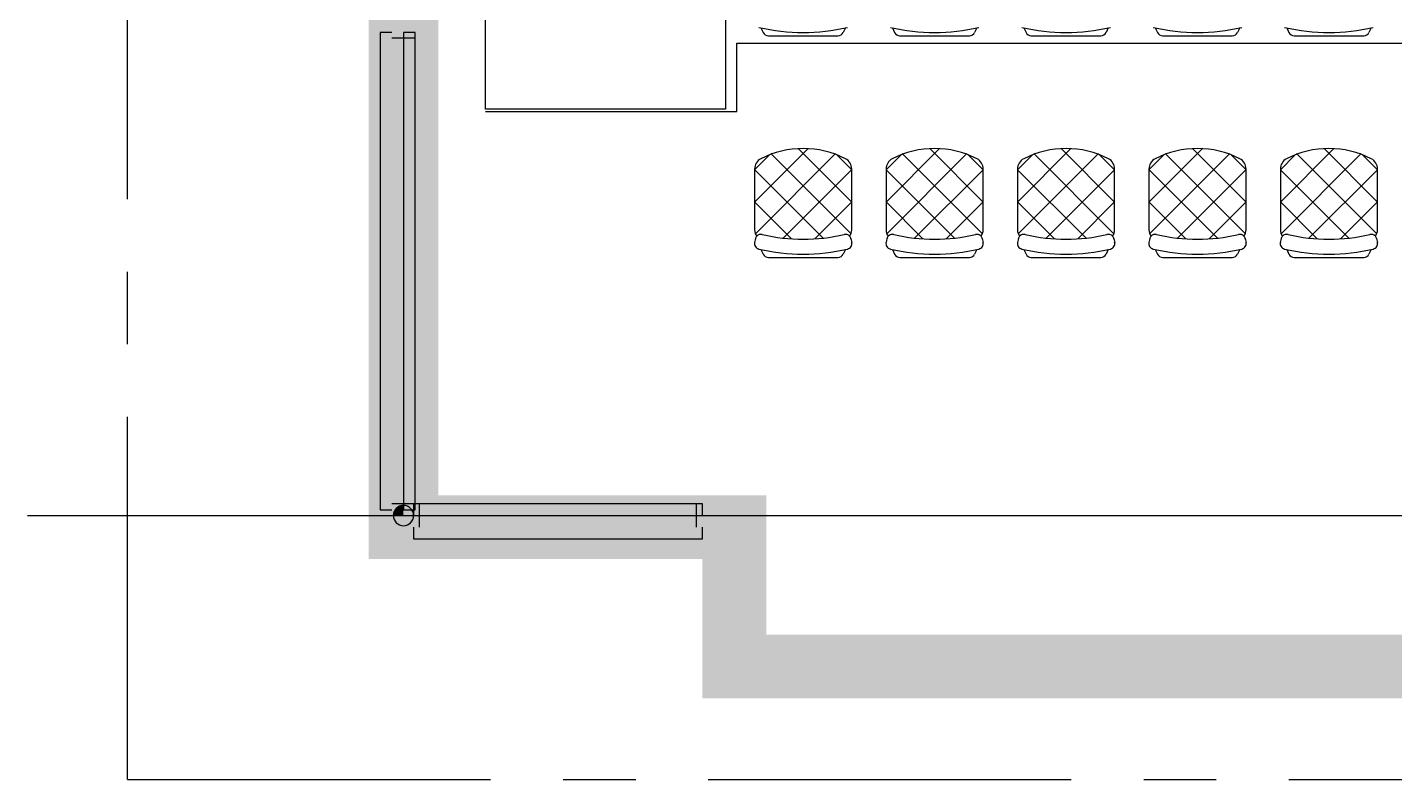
# Model space of a CAD drawing. Extents: x 1658 to 80590, y 400 to 58563.
# Drawn here: x 37751 to 43733, y 13237 to 16529 of the extents above; entities that cross this region are included whole.
import ezdxf
from ezdxf.enums import TextEntityAlignment as Align

# ---------------------------------------------------------------- set-up
doc = ezdxf.new("R2010")
doc.units = 0
doc.header["$LTSCALE"] = 50
doc.linetypes.add('4PHAN', pattern=[158.75, 127, -6.35, 6.35, -6.35, 6.35, -6.35])
doc.linetypes.add('CENTER', pattern=[50.8, 31.75, -6.35, 6.35, -6.35])
doc.layers.get('0').update_dxf_attribs({"linetype": 'CONTINUOUS'})
for name, color, linetype in [('CL_01', 7, 'CONTINUOUS'), ('EW_01', 7, 'CONTINUOUS'), ('FT_01', 8, 'CONTINUOUS'), ('GRIDLINE_01', 15, '4PHAN'), ('RF_01', 7, 'CONTINUOUS'), ('UF_01', 7, 'CONTINUOUS'), ('WW_01', 7, 'CONTINUOUS')]:
    doc.layers.add(name, color=color, linetype=linetype)
doc.styles.get("Standard").update_dxf_attribs({"font": 'simplex', "width": 0.7})

# ---------------------------------------------------------------- blocks, each defined once
blk = doc.blocks.new('SPL')
for p, q in [((1, 0.5), (0, 0.5)), ((1, -0.5), (1, 0.5)), ((0, -0.5), (1, -0.5))]:
    blk.add_line(p, q)
blk = doc.blocks.new('WNOF')
blk.add_line((-0.5, 0), (0.5, 0))
at = {"flags": 1}
blk.add_attdef('SILLHT', text='', height=0.1, dxfattribs=at).set_placement((0, 0), align=Align.MIDDLE)
blk = doc.blocks.new('WNFRAME')
for p, q in [((-0.5, -0.5), (-0.5, 0.5)), ((0.5, -0.5), (0.5, 0.5))]:
    blk.add_line(p, q)
at = {"flags": 1}
blk.add_attdef('SILLHT', text='', height=0.1, dxfattribs=at).set_placement((0, 0), align=Align.MIDDLE)
blk = doc.blocks.new('C-C')
at = {"const_width": 0.5}
blk.add_lwpolyline([(0, 0.25, 2.414214), (0.25, 0, 0.414214)], format="xyb", close=True, dxfattribs=at)
blk.add_circle((0, 0), 0.5)

msp = doc.modelspace()

# ---------------------------------------------------------------- linework, layer by layer
at = {"layer": 'EW_01'}
for points, const_width, elevation in [([(39396.6, 14202.1), (39396.6, 23282.6)], 304.8, 3644), ([(39396.6, 16507.1), (39396.6, 16532.5)], 101.6, 7352.4), ([(39549, 14341.8), (40704.7, 14341.8)], 279.4, 3644), ([(40704.7, 14341.8), (40844.4, 14341.8), (40844.4, 13732.2), (46051.4, 13732.2), (46051.4, 14341.8), (46191.1, 14341.8)], 279.4, 3644), ([(39396.6, 14392.6), (39396.6, 14418)], 101.6, 7352.4)]:
    msp.add_lwpolyline(points, dxfattribs=dict(at, const_width=const_width, elevation=elevation))
at = {"layer": 'FT_01'}
for p, q in [((40960.7, 16526.9, 3644), (40970.5, 16506.1, 3644)), ((41330.1, 16526.9, 3644), (41320.3, 16506.1, 3644)), ((41535.7, 16526.9, 3644), (41545.5, 16506.1, 3644)), ((41905.1, 16526.9, 3644), (41895.3, 16506.1, 3644)), ((42110.7, 16526.9, 3644), (42120.5, 16506.1, 3644)), ((42480.1, 16526.9, 3644), (42470.3, 16506.1, 3644)), ((42685.7, 16526.9, 3644), (42695.5, 16506.1, 3644)), ((43055.1, 16526.9, 3644), (43045.3, 16506.1, 3644)), ((43260.7, 16526.9, 3644), (43270.5, 16506.1, 3644)), ((43630.1, 16526.9, 3644), (43620.3, 16506.1, 3644)), ((40993.1, 16491.6, 3644), (41297.7, 16491.6, 3644)), ((41568.1, 16491.6, 3644), (41872.7, 16491.6, 3644)), ((42143.1, 16491.6, 3644), (42447.7, 16491.6, 3644)), ((42718.1, 16491.6, 3644), (43022.7, 16491.6, 3644)), ((43293.1, 16491.6, 3644), (43597.7, 16491.6, 3644)), ((41166.9, 15998.1, 3644), (40932.9, 15764.1, 3644)), ((40998.4, 15971, 3644), (40932.9, 15905.5, 3644)), ((41286.8, 15976.6, 3644), (40936.1, 15625.9, 3644)), ((41354.7, 15625.9, 3644), (41004, 15976.6, 3644)), ((41357.9, 15764.1, 3644), (41123.9, 15998.1, 3644)), ((41357.9, 15905.5, 3644), (41292.4, 15971, 3644)), ((41357.9, 15905.5, 3644), (41292.4, 15971, 3644)), ((41741.9, 15998.1, 3644), (41507.9, 15764.1, 3644)), ((41573.4, 15971, 3644), (41507.9, 15905.5, 3644)), ((41861.8, 15976.6, 3644), (41511.1, 15625.9, 3644)), ((41929.7, 15625.9, 3644), (41579, 15976.6, 3644)), ((41932.9, 15764.1, 3644), (41698.9, 15998.1, 3644)), ((41932.9, 15905.5, 3644), (41867.4, 15971, 3644)), ((41932.9, 15905.5, 3644), (41867.4, 15971, 3644)), ((42316.9, 15998.1, 3644), (42082.9, 15764.1, 3644)), ((42148.4, 15971, 3644), (42082.9, 15905.5, 3644)), ((42436.8, 15976.6, 3644), (42086.1, 15625.9, 3644)), ((42504.7, 15625.9, 3644), (42154, 15976.6, 3644)), ((42507.9, 15764.1, 3644), (42273.9, 15998.1, 3644)), ((42507.9, 15905.5, 3644), (42442.4, 15971, 3644)), ((42507.9, 15905.5, 3644), (42442.4, 15971, 3644)), ((42891.9, 15998.1, 3644), (42657.9, 15764.1, 3644)), ((42723.4, 15971, 3644), (42657.9, 15905.5, 3644)), ((43011.8, 15976.6, 3644), (42661.1, 15625.9, 3644)), ((43079.7, 15625.9, 3644), (42729, 15976.6, 3644)), ((43082.9, 15764.1, 3644), (42848.9, 15998.1, 3644)), ((43082.9, 15905.5, 3644), (43017.4, 15971, 3644)), ((43082.9, 15905.5, 3644), (43017.4, 15971, 3644)), ((43466.9, 15998.1, 3644), (43232.9, 15764.1, 3644)), ((43298.4, 15971, 3644), (43232.9, 15905.5, 3644)), ((43586.8, 15976.6, 3644), (43236.1, 15625.9, 3644)), ((43654.7, 15625.9, 3644), (43304, 15976.6, 3644)), ((43657.9, 15764.1, 3644), (43423.9, 15998.1, 3644)), ((43657.9, 15905.5, 3644), (43592.4, 15971, 3644)), ((43657.9, 15905.5, 3644), (43592.4, 15971, 3644)), ((41232.7, 15606.5, 3644), (40933.3, 15905.9, 3644)), ((41357.5, 15905.9, 3644), (41058.1, 15606.5, 3644)), ((41807.7, 15606.5, 3644), (41508.3, 15905.9, 3644)), ((41932.5, 15905.9, 3644), (41633.1, 15606.5, 3644)), ((42382.7, 15606.5, 3644), (42083.3, 15905.9, 3644)), ((42507.5, 15905.9, 3644), (42208.1, 15606.5, 3644)), ((42957.7, 15606.5, 3644), (42658.3, 15905.9, 3644)), ((43082.5, 15905.9, 3644), (42783.1, 15606.5, 3644)), ((43532.7, 15606.5, 3644), (43233.3, 15905.9, 3644)), ((43657.5, 15905.9, 3644), (43358.1, 15606.5, 3644)), ((41094.4, 15603.3, 3644), (40932.9, 15764.8, 3644)), ((41357.9, 15764.8, 3644), (41196.4, 15603.3, 3644)), ((41669.4, 15603.3, 3644), (41507.9, 15764.8, 3644)), ((41932.9, 15764.8, 3644), (41771.4, 15603.3, 3644)), ((42244.4, 15603.3, 3644), (42082.9, 15764.8, 3644)), ((42507.9, 15764.8, 3644), (42346.4, 15603.3, 3644)), ((42819.4, 15603.3, 3644), (42657.9, 15764.8, 3644)), ((43082.9, 15764.8, 3644), (42921.4, 15603.3, 3644)), ((43394.4, 15603.3, 3644), (43232.9, 15764.8, 3644)), ((43657.9, 15764.8, 3644), (43496.4, 15603.3, 3644)), ((40936.8, 15604.9, 3644), (40932.7, 15587.7, 3644)), ((40960.7, 15556.9, 3644), (40970.5, 15536.1, 3644)), ((41330.1, 15556.9, 3644), (41320.3, 15536.1, 3644)), ((41354, 15604.9, 3644), (41358.1, 15587.7, 3644)), ((41511.8, 15604.9, 3644), (41507.7, 15587.7, 3644)), ((41535.7, 15556.9, 3644), (41545.5, 15536.1, 3644)), ((41905.1, 15556.9, 3644), (41895.3, 15536.1, 3644)), ((41929, 15604.9, 3644), (41933.1, 15587.7, 3644)), ((42086.8, 15604.9, 3644), (42082.7, 15587.7, 3644)), ((42110.7, 15556.9, 3644), (42120.5, 15536.1, 3644)), ((42480.1, 15556.9, 3644), (42470.3, 15536.1, 3644)), ((42504, 15604.9, 3644), (42508.1, 15587.7, 3644)), ((42661.8, 15604.9, 3644), (42657.7, 15587.7, 3644)), ((42685.7, 15556.9, 3644), (42695.5, 15536.1, 3644)), ((43055.1, 15556.9, 3644), (43045.3, 15536.1, 3644)), ((43079, 15604.9, 3644), (43083.1, 15587.7, 3644)), ((43236.8, 15604.9, 3644), (43232.7, 15587.7, 3644)), ((43260.7, 15556.9, 3644), (43270.5, 15536.1, 3644)), ((43630.1, 15556.9, 3644), (43620.3, 15536.1, 3644)), ((43654, 15604.9, 3644), (43658.1, 15587.7, 3644)), ((40993.1, 15521.6, 3644), (41297.7, 15521.6, 3644)), ((41568.1, 15521.6, 3644), (41872.7, 15521.6, 3644)), ((42143.1, 15521.6, 3644), (42447.7, 15521.6, 3644)), ((42718.1, 15521.6, 3644), (43022.7, 15521.6, 3644)), ((43293.1, 15521.6, 3644), (43597.7, 15521.6, 3644))]:
    msp.add_line(p, q, dxfattribs=at)
at = {"layer": 'FT_01', "elevation": 3644}
for points in [[(41348.6, 15614.6, 0.155947), (41357.9, 15643.6), (41357.9, 15909.3, 0.280891), (41330.8, 15953.7, 0.242312), (40960, 15953.7, 0.280891), (40932.9, 15909.3), (40932.9, 15643.6, 0.155947), (40942.2, 15614.6)], [(41923.6, 15614.6, 0.155947), (41932.9, 15643.6), (41932.9, 15909.3, 0.280891), (41905.8, 15953.7, 0.242312), (41535, 15953.7, 0.280891), (41507.9, 15909.3), (41507.9, 15643.6, 0.155947), (41517.2, 15614.6)], [(42498.6, 15614.6, 0.155947), (42507.9, 15643.6), (42507.9, 15909.3, 0.280891), (42480.8, 15953.7, 0.242312), (42110, 15953.7, 0.280891), (42082.9, 15909.3), (42082.9, 15643.6, 0.155947), (42092.2, 15614.6)], [(43073.6, 15614.6, 0.155947), (43082.9, 15643.6), (43082.9, 15909.3, 0.280891), (43055.8, 15953.7, 0.242312), (42685, 15953.7, 0.280891), (42657.9, 15909.3), (42657.9, 15643.6, 0.155947), (42667.2, 15614.6)], [(43648.6, 15614.6, 0.155947), (43657.9, 15643.6), (43657.9, 15909.3, 0.280891), (43630.8, 15953.7, 0.242312), (43260, 15953.7, 0.280891), (43232.9, 15909.3), (43232.9, 15643.6, 0.155947), (43242.2, 15614.6)]]:
    msp.add_lwpolyline(points, format="xyb", dxfattribs=at)
at = {"layer": 'FT_01'}
for centre, radius, start, end in [((41145.4, 17356.6, 3644), 850, 256.82562, 283.17438), ((41720.4, 17356.6, 3644), 850, 256.82562, 283.17438), ((42295.4, 17356.6, 3644), 850, 256.82562, 283.17438), ((42870.4, 17356.6, 3644), 850, 256.82562, 283.17438), ((43445.4, 17356.6, 3644), 850, 256.82562, 283.17438), ((40993.1, 16516.6, 3644), 25, 205, 270), ((41297.7, 16516.6, 3644), 25, 270, 335), ((41568.1, 16516.6, 3644), 25, 205, 270), ((41872.7, 16516.6, 3644), 25, 270, 335), ((42143.1, 16516.6, 3644), 25, 205, 270), ((42447.7, 16516.6, 3644), 25, 270, 335), ((42718.1, 16516.6, 3644), 25, 205, 270), ((43022.7, 16516.6, 3644), 25, 270, 335), ((43293.1, 16516.6, 3644), 25, 205, 270), ((43597.7, 16516.6, 3644), 25, 270, 335), ((40960.8, 15598, 3644), 25, 138.13202, 169.28193), ((40960.8, 15598, 3644), 25, 76.82562, 138.13202), ((41145.4, 16386.6, 3644), 785, 256.82562, 283.17438), ((41330, 15598, 3644), 25, 41.86798, 103.17438), ((41330, 15598, 3644), 25, 10.71807, 41.86798), ((41535.8, 15598, 3644), 25, 138.13202, 169.28193), ((41535.8, 15598, 3644), 25, 76.82562, 138.13202), ((41720.4, 16386.6, 3644), 785, 256.82562, 283.17438), ((41905, 15598, 3644), 25, 41.86798, 103.17438), ((41905, 15598, 3644), 25, 10.71807, 41.86798), ((42110.8, 15598, 3644), 25, 138.13202, 169.28193), ((42110.8, 15598, 3644), 25, 76.82562, 138.13202), ((42295.4, 16386.6, 3644), 785, 256.82562, 283.17438), ((42480, 15598, 3644), 25, 41.86798, 103.17438), ((42480, 15598, 3644), 25, 10.71807, 41.86798), ((42685.8, 15598, 3644), 25, 138.13202, 169.28193), ((42685.8, 15598, 3644), 25, 76.82562, 138.13202), ((42870.4, 16386.6, 3644), 785, 256.82562, 283.17438), ((43055, 15598, 3644), 25, 41.86798, 103.17438), ((43055, 15598, 3644), 25, 10.71807, 41.86798), ((43260.8, 15598, 3644), 25, 138.13202, 169.28193), ((43260.8, 15598, 3644), 25, 76.82562, 138.13202), ((43445.4, 16386.6, 3644), 785, 256.82562, 283.17438), ((43630, 15598, 3644), 25, 41.86798, 103.17438), ((43630, 15598, 3644), 25, 10.71807, 41.86798), ((40957.4, 15583.3, 3644), 25, 166.61092, 256.82562), ((41145.4, 16386.6, 3644), 850, 256.82562, 283.17438), ((41333.4, 15583.3, 3644), 25, 283.17438, 13.38908), ((41532.4, 15583.3, 3644), 25, 166.61092, 256.82562), ((41720.4, 16386.6, 3644), 850, 256.82562, 283.17438), ((41908.4, 15583.3, 3644), 25, 283.17438, 13.38908), ((42107.4, 15583.3, 3644), 25, 166.61092, 256.82562), ((42295.4, 16386.6, 3644), 850, 256.82562, 283.17438), ((42483.4, 15583.3, 3644), 25, 283.17438, 13.38908), ((42682.4, 15583.3, 3644), 25, 166.61092, 256.82562), ((42870.4, 16386.6, 3644), 850, 256.82562, 283.17438), ((43058.4, 15583.3, 3644), 25, 283.17438, 13.38908), ((43257.4, 15583.3, 3644), 25, 166.61092, 256.82562), ((43445.4, 16386.6, 3644), 850, 256.82562, 283.17438), ((43633.4, 15583.3, 3644), 25, 283.17438, 13.38908), ((40993.1, 15546.6, 3644), 25, 205, 270), ((41297.7, 15546.6, 3644), 25, 270, 335), ((41568.1, 15546.6, 3644), 25, 205, 270), ((41872.7, 15546.6, 3644), 25, 270, 335), ((42143.1, 15546.6, 3644), 25, 205, 270), ((42447.7, 15546.6, 3644), 25, 270, 335), ((42718.1, 15546.6, 3644), 25, 205, 270), ((43022.7, 15546.6, 3644), 25, 270, 335), ((43293.1, 15546.6, 3644), 25, 205, 270), ((43597.7, 15546.6, 3644), 25, 270, 335)]:
    msp.add_arc(centre, radius, start, end, dxfattribs=at)
at = {"layer": 'GRIDLINE_01'}
msp.add_line((37751.4, 14392.6, 3644), (49248.2, 14392.5, 3644), dxfattribs=at)
at = {"layer": 'RF_01', "color": 6, "linetype": 'CENTER'}
for p, q in [((38190.1, 13236.9, 8952.6), (38190.1, 26584.6, 8952.6)), ((38190.1, 13236.9, 8952.6), (43447.9, 13236.9, 9257.4)), ((43447.9, 13236.9, 9257.4), (48705.7, 13236.8, 8952.6))]:
    msp.add_line(p, q, dxfattribs=at)
at = {"layer": 'UF_01'}
for p, q in [((40855.4, 16460.3, 3644), (46040.4, 16460.3, 3644)), ((40855.4, 16160.3, 3644), (40855.4, 16460.3, 3644)), ((39755.4, 16160.3, 3644), (40855.4, 16160.3, 3644))]:
    msp.add_line(p, q, dxfattribs=at)
at = {"layer": 'UF_01', "elevation": 3644}
msp.add_lwpolyline([(39755.4, 16652.8), (40805.4, 16652.8), (40805.4, 16170.3), (39755.4, 16170.3)], close=True, dxfattribs=at)

# ---------------------------------------------------------------- block references
at = {"layer": 'CL_01', "xscale": -88.89999999999785, "yscale": 88.89999999999785, "zscale": 4927.599999999879, "rotation": 359.9997279335025}
msp.add_blockref('C-C', (39396.6, 14392.6, 3644), dxfattribs=at)
at = {"layer": 'WW_01'}
for name, p, xscale, yscale, zscale, rotation in [('SPL', (39345.8, 15462.5, 7352.4), 50.79999999999877, 2089.149999999949, 50.79999999999877, 179.999864), ('WNFRAME', (39396.6, 15462.5, 7352.4), 2038.349999999951, 101.5999999999975, 1193.799999999971, 89.99986400000002), ('SPL', (39396.6, 15462.5, 7352.4), 50.79999999999877, 2089.149999999949, 50.79999999999877, 359.999864), ('WNOF', (39396.6, 15462.5, 7352.4), 2089.149999999949, 2089.149999999949, 1219.19999999997, 269.999864), ('SPL', (40072.9, 14392.6, 7352.4), 50.79999999999877, 1263.649999999969, 50.79999999999877, 89.99986400000002), ('WNFRAME', (40072.9, 14392.6, 7352.4), 1212.849999999971, 101.5999999999975, 1193.799999999971, 359.999864), ('WNOF', (40072.9, 14392.6, 7352.4), 1263.649999999969, 1263.649999999969, 1219.19999999997, 359.999864), ('SPL', (40072.9, 14341.8, 7352.4), 50.79999999999877, 1263.649999999969, 50.79999999999877, 269.999864)]:
    msp.add_blockref(name, p, dxfattribs=dict(at, xscale=xscale, yscale=yscale, zscale=zscale, rotation=rotation))

doc.saveas('drawing.dxf')
